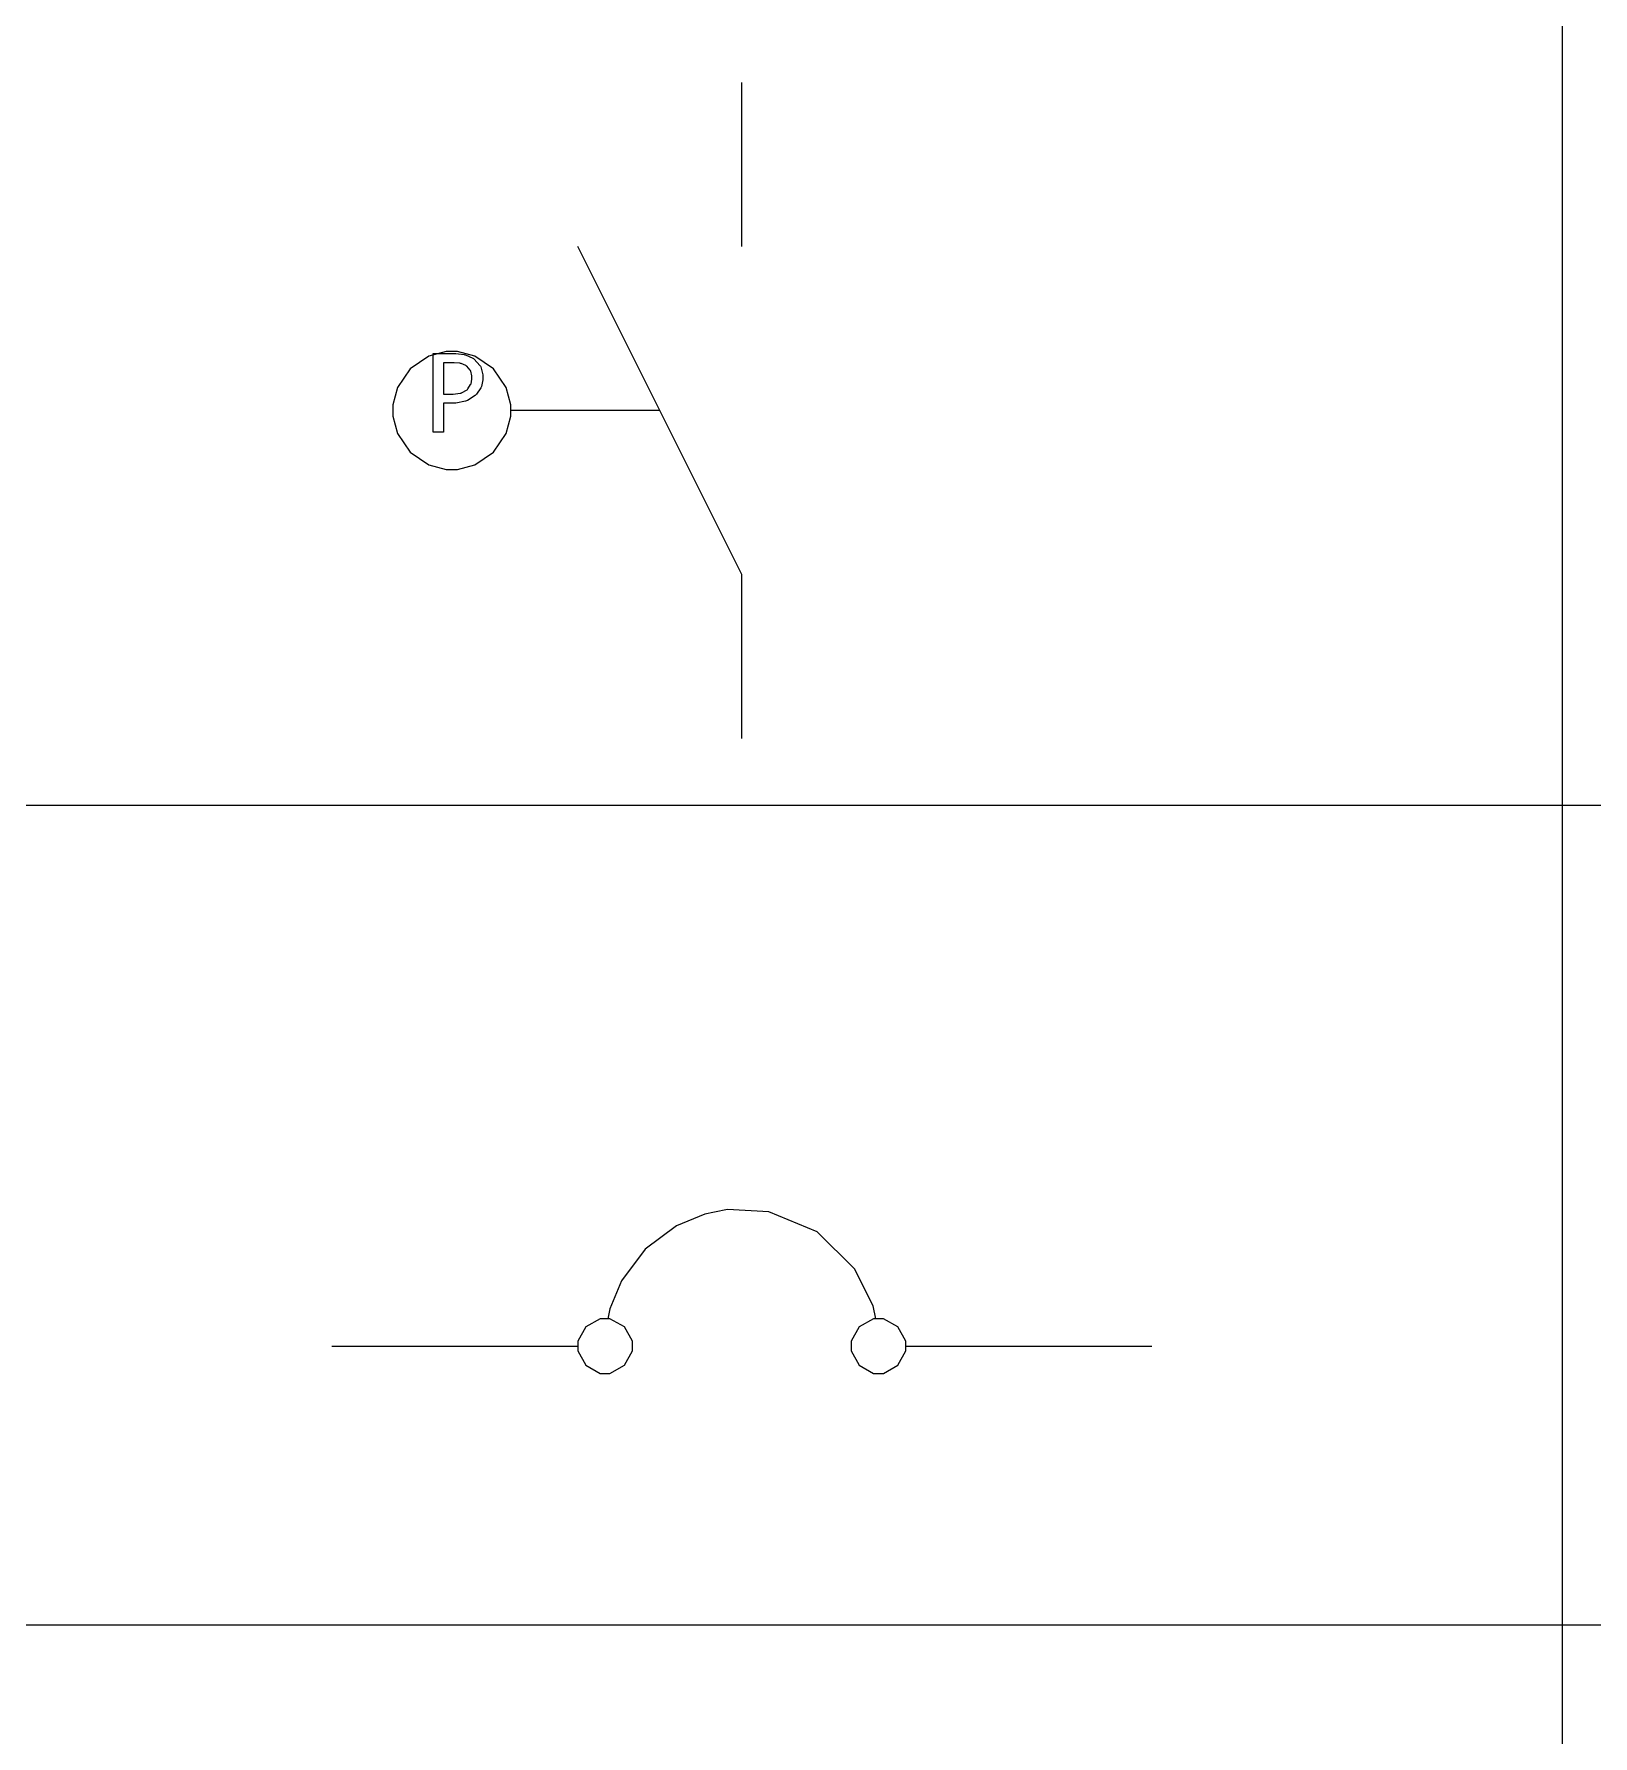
# Model space of a CAD drawing. Header units: millimetres. Extents: x 1974 to 2099, y 1386 to 1555.
# Drawn here: x 2091.158 to 2093.165, y 1484.446 to 1486.638 of the extents above; entities that cross this region are included whole.
import ezdxf

# ---------------------------------------------------------------- set-up
doc = ezdxf.new("R2010")
doc.units = ezdxf.units.MM
doc.layers.add('TEXTO', color=4, linetype='Continuous')

msp = doc.modelspace()

# ---------------------------------------------------------------- linework, layer by layer
at = {"layer": 'TEXTO', "color": 0}
for p, q in [((2093.1251, 1489.868), (2093.1251, 1472.9723)), ((2092.0691, 1486.3639), (2092.0691, 1486.5751)), ((2092.0691, 1485.9415), (2091.8579, 1486.3639)), ((2091.6662, 1486.2226), (2091.6421, 1486.2063)), ((2091.6883, 1486.2286), (2091.6662, 1486.2226)), ((2091.6718, 1486.1246), (2091.6718, 1486.2259)), ((2091.6718, 1486.2259), (2091.6972, 1486.2259)), ((2091.6965, 1486.2143), (2091.6852, 1486.2143)), ((2091.6852, 1486.2143), (2091.6852, 1486.1739)), ((2091.6958, 1486.2286), (2091.6883, 1486.2286)), ((2091.7032, 1486.2286), (2091.6958, 1486.2286)), ((2091.6989, 1486.2143), (2091.6965, 1486.2143)), ((2091.6972, 1486.2259), (2091.701, 1486.2259)), ((2091.7062, 1486.2136), (2091.6989, 1486.2143)), ((2091.701, 1486.2259), (2091.7115, 1486.2247)), ((2091.7253, 1486.2226), (2091.7032, 1486.2286)), ((2091.707, 1486.2134), (2091.7062, 1486.2136)), ((2091.7115, 1486.2247), (2091.7126, 1486.2243)), ((2091.7126, 1486.2243), (2091.7135, 1486.2242)), ((2091.7135, 1486.2242), (2091.7229, 1486.2201)), ((2091.7229, 1486.2201), (2091.7237, 1486.2195)), ((2091.7237, 1486.2195), (2091.7246, 1486.219)), ((2091.7246, 1486.219), (2091.7319, 1486.2108)), ((2091.7494, 1486.2063), (2091.7253, 1486.2226)), ((2091.6421, 1486.2063), (2091.6259, 1486.1822)), ((2091.7077, 1486.2133), (2091.707, 1486.2134)), ((2091.7138, 1486.2108), (2091.7077, 1486.2133)), ((2091.7144, 1486.2104), (2091.7138, 1486.2108)), ((2091.715, 1486.21), (2091.7144, 1486.2104)), ((2091.7196, 1486.2048), (2091.715, 1486.21)), ((2091.7199, 1486.2041), (2091.7196, 1486.2048)), ((2091.7202, 1486.2035), (2091.7199, 1486.2041)), ((2091.7217, 1486.1973), (2091.7202, 1486.2035)), ((2091.7205, 1486.1872), (2091.7217, 1486.1931)), ((2091.7217, 1486.195), (2091.7217, 1486.1973)), ((2091.7217, 1486.1931), (2091.7217, 1486.195)), ((2091.7217, 1486.195), (2091.7217, 1486.195)), ((2091.7319, 1486.2108), (2091.7325, 1486.2098)), ((2091.7325, 1486.2098), (2091.733, 1486.2088)), ((2091.733, 1486.2088), (2091.7357, 1486.1988)), ((2091.7357, 1486.1922), (2091.7338, 1486.1838)), ((2091.7357, 1486.1988), (2091.7357, 1486.1953)), ((2091.7357, 1486.1953), (2091.7357, 1486.1922)), ((2091.7357, 1486.1953), (2091.7357, 1486.1953)), ((2091.7656, 1486.1822), (2091.7494, 1486.2063)), ((2091.6259, 1486.1822), (2091.6199, 1486.1602)), ((2091.6852, 1486.1739), (2091.6944, 1486.1739)), ((2091.6944, 1486.1739), (2091.6977, 1486.1739)), ((2091.6977, 1486.1739), (2091.7067, 1486.175)), ((2091.7067, 1486.175), (2091.7076, 1486.1752)), ((2091.7076, 1486.1752), (2091.7084, 1486.1755)), ((2091.7084, 1486.1755), (2091.7155, 1486.1793)), ((2091.7155, 1486.1793), (2091.716, 1486.1798)), ((2091.726, 1486.1719), (2091.7158, 1486.1655)), ((2091.716, 1486.1798), (2091.7165, 1486.1804)), ((2091.7165, 1486.1804), (2091.72, 1486.186)), ((2091.72, 1486.186), (2091.7203, 1486.1865)), ((2091.7203, 1486.1865), (2091.7205, 1486.1872)), ((2091.7269, 1486.1727), (2091.726, 1486.1719)), ((2091.7276, 1486.1736), (2091.7269, 1486.1727)), ((2091.733, 1486.1819), (2091.7276, 1486.1736)), ((2091.7334, 1486.1829), (2091.733, 1486.1819)), ((2091.7338, 1486.1838), (2091.7334, 1486.1829)), ((2091.7717, 1486.1602), (2091.7656, 1486.1822)), ((2091.6199, 1486.1602), (2091.6199, 1486.1527)), ((2091.6199, 1486.1527), (2091.6199, 1486.1453)), ((2091.6966, 1486.1623), (2091.6852, 1486.1623)), ((2091.6852, 1486.1623), (2091.6852, 1486.1246)), ((2091.7008, 1486.1623), (2091.6966, 1486.1623)), ((2091.7133, 1486.1646), (2091.7008, 1486.1623)), ((2091.7146, 1486.165), (2091.7133, 1486.1646)), ((2091.7158, 1486.1655), (2091.7146, 1486.165)), ((2091.7717, 1486.1527), (2091.7717, 1486.1602)), ((2091.7717, 1486.1453), (2091.7717, 1486.1527)), ((2091.7717, 1486.1527), (2091.7717, 1486.1527)), ((2091.9635, 1486.1527), (2091.7717, 1486.1527)), ((2091.6199, 1486.1453), (2091.6259, 1486.1232)), ((2091.7656, 1486.1232), (2091.7717, 1486.1453)), ((2091.6259, 1486.1232), (2091.6421, 1486.099)), ((2091.6852, 1486.1246), (2091.6718, 1486.1246)), ((2091.7494, 1486.099), (2091.7656, 1486.1232)), ((2091.6421, 1486.099), (2091.6662, 1486.0828)), ((2091.6662, 1486.0828), (2091.6883, 1486.0768)), ((2091.7032, 1486.0768), (2091.7253, 1486.0828)), ((2091.7253, 1486.0828), (2091.7494, 1486.099)), ((2091.6883, 1486.0768), (2091.6958, 1486.0768)), ((2091.6958, 1486.0768), (2091.7032, 1486.0768)), ((2092.0691, 1485.7303), (2092.0691, 1485.9415)), ((2098.7779, 1485.644), (2069.8934, 1485.644)), ((2092.0214, 1485.1177), (2091.9852, 1485.1026)), ((2092.0338, 1485.1202), (2092.0214, 1485.1177)), ((2092.0505, 1485.1238), (2092.0338, 1485.1202)), ((2092.1037, 1485.1205), (2092.0505, 1485.1238)), ((2092.1661, 1485.0948), (2092.1037, 1485.1205)), ((2091.9852, 1485.1026), (2091.9446, 1485.0724)), ((2092.2142, 1485.0474), (2092.1661, 1485.0948)), ((2091.9446, 1485.0724), (2091.9142, 1485.0317)), ((2091.9142, 1485.0317), (2091.8992, 1484.9956)), ((2092.2381, 1484.9998), (2092.2142, 1485.0474)), ((2091.8992, 1484.9956), (2091.8967, 1484.983)), ((2092.2416, 1484.983), (2092.2381, 1484.9998)), ((2091.8682, 1484.9727), (2091.8579, 1484.9541)), ((2091.8868, 1484.983), (2091.8682, 1484.9727)), ((2091.8931, 1484.983), (2091.8868, 1484.983)), ((2091.8993, 1484.983), (2091.8931, 1484.983)), ((2091.9179, 1484.9727), (2091.8993, 1484.983)), ((2091.9283, 1484.9541), (2091.9179, 1484.9727)), ((2092.2201, 1484.9727), (2092.2098, 1484.9541)), ((2092.2388, 1484.983), (2092.2201, 1484.9727)), ((2092.245, 1484.983), (2092.2388, 1484.983)), ((2092.2513, 1484.983), (2092.245, 1484.983)), ((2092.2699, 1484.9727), (2092.2513, 1484.983)), ((2092.2803, 1484.9541), (2092.2699, 1484.9727)), ((2091.5411, 1484.9478), (2091.8579, 1484.9478)), ((2091.8579, 1484.9541), (2091.8579, 1484.9478)), ((2091.8579, 1484.9478), (2091.8579, 1484.9416)), ((2091.9283, 1484.9478), (2091.9283, 1484.9541)), ((2091.9283, 1484.9416), (2091.9283, 1484.9478)), ((2091.9283, 1484.9478), (2091.9283, 1484.9478)), ((2092.2098, 1484.9541), (2092.2098, 1484.9478)), ((2092.2098, 1484.9478), (2092.2098, 1484.9416)), ((2092.2803, 1484.9478), (2092.2803, 1484.9541)), ((2092.2803, 1484.9416), (2092.2803, 1484.9478)), ((2092.2803, 1484.9478), (2092.2803, 1484.9478)), ((2092.2803, 1484.9478), (2092.5971, 1484.9478)), ((2091.8579, 1484.9416), (2091.8682, 1484.9231)), ((2091.8682, 1484.9231), (2091.8868, 1484.9126)), ((2091.8993, 1484.9126), (2091.9179, 1484.9231)), ((2091.9179, 1484.9231), (2091.9283, 1484.9416)), ((2092.2098, 1484.9416), (2092.2201, 1484.9231)), ((2092.2201, 1484.9231), (2092.2388, 1484.9126)), ((2092.2513, 1484.9126), (2092.2699, 1484.9231)), ((2092.2699, 1484.9231), (2092.2803, 1484.9416)), ((2091.8868, 1484.9126), (2091.8931, 1484.9126)), ((2091.8931, 1484.9126), (2091.8993, 1484.9126)), ((2092.2388, 1484.9126), (2092.245, 1484.9126)), ((2092.245, 1484.9126), (2092.2513, 1484.9126)), ((2098.7779, 1484.5882), (2069.8934, 1484.5882))]:
    msp.add_line(p, q, dxfattribs=at)

doc.saveas('drawing.dxf')
